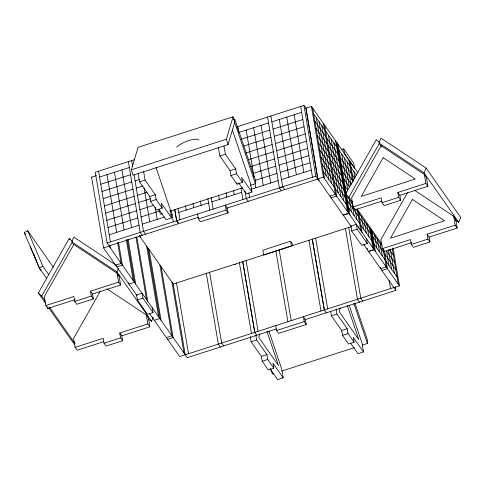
<?xml version="1.0" encoding="UTF-8"?>
<svg xmlns="http://www.w3.org/2000/svg" width="485" height="485" viewBox="0 0 485 485"><rect width="100%" height="100%" fill="white"/><g stroke="black" fill="none" stroke-linecap="round" stroke-linejoin="round"><path stroke-width="0.73" d="M233.327 119.631L234.764 119.171L234.449 121.729L255.443 183.688L250.405 185.306M255.443 183.688L255.765 181.129L234.764 119.171M362.398 345.053L367.436 343.428L367.757 340.876L354.947 303.137M131.362 169.811L138.061 147.331L233.073 116.758L234.74 122.141L228.041 144.615L133.023 175.188L131.362 169.811L226.374 139.231L233.073 116.758M259.893 333.795L258.814 337.427L278.529 365.563L266.95 331.425M340.203 307.902L339.124 311.528L358.845 339.664L347.26 305.526M424.072 172.939L426.115 168.089L380.949 138.134L378.906 142.978L424.072 172.939L458.707 222.318L460.75 217.468L426.115 168.089M153.005 317.857L151.544 321.312L116.897 271.879L118.358 268.417M45.687 303.483L38.327 292.982L69.179 238.553L72.568 241.651L41.716 296.074L45.184 301.015M100.171 291.497L73.587 338.403L75.096 347.351L77.115 350.231L103.748 341.664M352.868 204.573L345.508 194.079L376.311 139.625L379.707 142.723L348.897 197.177L352.795 202.73M427.916 186.288L425.897 183.415L397.827 192.46L399.846 195.34L427.916 186.288L426.394 177.34L424.369 174.467L381.125 145.773L351.625 197.916L353.147 206.865L355.166 209.744L381.792 201.16M407.455 192.733L380.901 239.663L382.429 248.611L384.447 251.491L411.789 242.67M46.675 278.475L39.327 267.993L24.25 232.533L27.748 230.739L53.247 267.12M39.327 267.993L42.825 266.198L48.876 274.831M30.27 246.416L39.049 267.508L40.225 269.896L41.134 269.43M91.568 177.152L96.424 175.618M139.534 181.887L145.076 180.105L155.303 194.691L156.134 199.59L162.19 208.223L156.655 210.005L150.593 201.372L149.768 196.473L139.534 181.887L138.146 173.678M219.857 156.037L225.392 154.254L235.625 168.841L236.456 173.739L242.512 182.378L236.971 184.161L230.915 175.521L230.084 170.623L219.857 156.037L218.468 147.834M149.768 196.473L155.303 194.691M230.084 170.623L235.625 168.841M150.593 201.372L156.134 199.59M230.915 175.521L236.456 173.739M341.586 149.532L343.659 148.865L353.765 163.318L354.59 168.204L344.483 153.757L343.659 148.865M162.59 213.564L160.432 214.261L158.74 209.277M169.786 211.248L242.488 187.853M156.031 167.501L170.077 208.962L171.593 217.91L166.058 219.693L158.807 209.362M232.23 129.501L250.399 183.118L251.915 192.066L246.374 193.848L238.705 182.906M246.259 198.444L282.682 186.78L284.695 189.659M358.057 173.018L311.443 106.373L305.92 108.149L317.827 178.85L323.356 177.067L336.638 196.067L331.109 197.844M91.586 177.177L103.566 247.938L109.095 246.162L185.173 354.711L179.644 356.493L149.58 313.595M329.903 196.116L335.432 194.339L348.715 213.333L343.186 215.116L348.739 213.364L387.406 268.648L381.877 270.43M115.636 265.162L121.165 263.379L117.631 242.524M116.843 266.883L122.372 265.101L118.589 242.755M120.583 285.028L119.074 276.08L117.055 273.2L73.841 244.495L44.299 296.614L45.808 305.556L73.878 296.523L74.708 301.421L76.727 304.301L93.344 298.954L92.52 294.062L90.495 291.176L118.564 282.143L120.583 285.028L92.52 294.062M353.147 206.865L381.21 197.819L382.047 202.712L384.065 205.591L400.683 200.238L399.846 195.34M45.808 305.556L47.833 308.442L75.181 299.639M74.708 301.421L91.325 296.074L93.344 298.954M382.047 202.712L398.664 197.359L400.683 200.238M290.557 241.233L262.864 250.169L263.701 255.061L291.388 246.125L290.557 241.233L292.576 244.119L292.819 245.513M173.163 284.077L351.692 226.495M137.37 299.906L142.911 298.123L153.011 312.534L147.47 314.316L137.37 299.906L136.54 295.013L142.081 293.231L142.911 298.123M351.661 230.945L357.202 229.162L367.309 243.609L361.768 245.392L351.661 230.945L350.837 226.052L356.378 224.27L357.202 229.162M154.278 320.3L159.826 318.548L147.822 247.756M75.096 347.351L103.166 338.318L103.996 343.21L106.015 346.096L122.632 340.749L121.802 335.85L119.783 332.971L147.852 323.938L149.871 326.817L121.802 335.85M382.429 248.611L410.492 239.56L411.322 244.458L413.341 247.338L429.959 241.979L429.128 237.08L427.109 234.206L455.172 225.155L457.191 228.035L429.128 237.08M103.996 343.21L120.613 337.863L122.632 340.749M411.322 244.458L427.94 239.099L429.959 241.979M166.367 337.548L171.896 335.772L159.917 265.01M363.598 244.301L393.953 287.696L399.482 285.92L386.193 266.92L380.67 268.702L380.416 267.217M167.574 339.27L173.103 337.493L161.123 266.732M139.547 235.946L173.187 283.949L185.246 354.802L393.862 287.508L395.875 290.388L326.375 312.807L324.301 309.945L312.267 239.208M276.371 328.933L256.82 335.244L254.746 332.383L242.712 261.639M304.732 319.785L326.32 312.825M276.535 330.521L304.228 321.585L306.247 324.465L278.554 333.401L276.535 330.521L275.698 325.623M251.127 341.761L256.668 339.979L266.902 354.583L267.732 359.476L273.795 368.121L268.253 369.909L262.197 361.258L261.36 356.366L251.127 341.761L250.242 336.541M331.443 315.868L336.978 314.08L347.212 328.684L348.048 333.577L354.105 342.228L348.563 344.011L342.507 335.365L341.676 330.473L331.443 315.868L330.679 311.394M261.36 356.366L266.902 354.583M341.676 330.473L347.212 328.684M262.197 361.258L267.732 359.476M342.507 335.365L348.048 333.577M273.873 373.595L272.437 374.062L270.745 369.079M281.791 371.043L354.48 347.606M268.823 331.006L281.676 368.885L283.198 377.833L277.656 379.616L269.981 368.667M349.133 305.107L361.986 342.992L363.507 351.934L357.966 353.723L350.722 343.38M236.674 126.943L304.022 105.384M134.763 159.589L95.278 172.23L107.094 243.009L109.107 245.889L198.323 217.322M99.57 177.037L129.368 167.501M238.741 132.466L268.538 122.929M271.849 121.868L301.646 112.326M100.777 184.251L130.574 174.709M241.3 139.243L269.739 130.138M273.049 129.077L302.852 119.54M101.977 191.466L131.774 181.923M135.085 180.863L139.153 179.559M243.858 146.021L270.945 137.352M274.255 136.291L304.053 126.749M103.184 198.674L132.981 189.138M136.291 188.077L143.063 185.907M245.737 153.017L272.146 144.56M275.456 143.505L305.259 133.963M104.384 205.889L134.181 196.346M137.498 195.285L146.973 192.254M248.296 159.795L273.352 151.775M276.662 150.714L306.459 141.177M105.591 213.103L135.388 203.561M138.698 202.5L150.89 198.595M250.175 166.791L274.552 158.989M277.869 157.928L307.666 148.386M106.791 220.311L136.588 210.769M139.904 209.714L153.448 205.373M253.412 173.357L275.759 166.197M279.069 165.142L308.866 155.6M107.997 227.526L137.795 217.983M141.105 216.922L160.068 210.854M255.292 180.353L276.959 173.412M280.275 172.351L310.073 162.808M109.198 234.734L139.001 225.198M142.311 224.137L164.657 216.983M170.75 215.031L172.108 214.594M178.783 212.448L208.58 202.912M211.89 201.851L241.694 192.309M251.078 189.296L278.166 180.626M281.476 179.565L311.273 170.023M107.094 243.009L246.204 198.462L248.278 201.323M226.465 208.308L317.802 179.056L315.79 176.176L279.372 187.834L267.556 117.055M198.407 218.917L226.113 210.047L228.132 212.933L200.426 221.803L198.407 218.917L197.589 214.018M256.759 335.262L187.258 357.681L185.246 354.802M234.073 264.428L235.492 264.44M414.79 190.429L453.651 216.207L455.67 219.087L457.191 228.035M454.415 218.256L455.67 219.087M455.573 220.232L458.707 222.318M116.436 265.368L73.817 237.062L71.774 241.906L116.897 271.879M117.819 275.25L119.074 276.08M106.882 288.781L146.337 314.989L148.361 317.869L149.871 326.817M148.41 319.233L151.544 321.312M345.508 194.079L348.897 197.177M382.077 245.228L380.137 243.458L356.329 209.514M38.327 292.982L41.716 296.074M74.908 344.186L72.974 342.416L48.718 307.811M381.125 145.773L381.931 146.925M379.343 143.596L380.64 145.445M313.637 113.963L324.507 129.507M325.72 131.229L336.59 146.773M339.021 150.253L349.891 165.797M351.098 167.525L356.536 175.297M314.856 121.165L325.726 136.709M326.932 138.437L337.803 153.981M340.234 157.455L351.104 172.999M352.316 174.727L354.644 178.056M316.068 128.367L326.938 143.912M328.145 145.639L339.015 161.184M341.452 164.657L352.316 180.202M317.281 135.576L328.151 151.114M329.357 152.842L340.228 168.386M342.665 171.866L350.813 183.524M318.493 142.778L329.363 158.322M330.57 160.05L341.44 175.588M343.877 179.068L349.309 186.84L344.459 158.025M319.706 149.98L330.576 165.524M331.782 167.252L342.652 182.796M345.09 186.27L347.806 190.156L341.737 154.139M389.152 249.272L393.42 255.377M320.924 157.182L331.788 172.727M333.001 174.454L343.871 189.999M357.124 208.902L381.804 244.082M394.632 262.579L386.478 250.921L388.909 265.331M322.137 164.391L333.007 179.929M334.213 181.657L345.084 197.201M347.515 200.681L358.385 216.225M359.597 217.953L370.467 233.491M372.898 236.971L383.768 252.515M384.975 254.243L395.845 269.787M323.349 171.593L334.22 187.137M335.426 188.865L346.296 204.409M348.733 207.883L359.603 223.427M360.81 225.155L371.68 240.699M374.111 244.173L384.981 259.717M386.187 261.445L397.057 276.99M317.827 178.85L351.522 227.029M362.78 301.064L360.767 298.184L348.733 227.447M279.372 187.84L281.385 190.72M359.47 302.131L357.457 299.251L345.423 228.514M251.915 192.066L241.682 177.48L242.512 182.378M363.507 351.934L353.274 337.33L354.105 342.228M178.692 223.603L176.679 220.723L174.758 209.569M178.638 223.621L176.619 220.742L174.812 209.55M171.593 217.91L161.366 203.324L162.19 208.223M283.198 377.833L272.958 363.229L273.795 368.121M145.53 234.225L143.511 231.345L134.06 174.727M223.664 345.932L221.651 343.059L209.611 272.321M142.22 235.286L140.201 232.406L128.392 161.632M220.354 347.005L218.341 344.126L206.307 273.388M139.401 235.862L140.244 237.062L140.007 235.661M103.566 247.938L137.122 295.82M72.641 243.143L73.502 244.379M69.179 238.553L70.046 239.79M24.25 232.533L25.547 234.382M49.512 307.199L75.06 343.659M311.734 106.785L311.443 106.373L323.356 177.067M337.117 143.075L336.826 142.663L348.739 213.364M358.094 226.744L359.609 228.908M40.225 269.896L40.443 270.157L40.334 269.805M27.748 230.739L42.825 266.198M34.538 255.971L35.078 257.232M35.878 259.123L36.684 261.015M33.459 253.382L34.271 255.322M353.904 303.549L367.436 343.428M226.374 139.231L228.041 144.615M306.247 324.465L305.411 319.573L303.392 316.693L304.228 321.585M453.651 216.207L455.172 225.155M424.369 174.467L425.897 183.415M427.109 234.206L427.94 239.099M397.827 192.46L398.664 197.359M393.086 247.968L399.482 285.92M392.329 248.896L398.276 284.192M390.34 249.332L394.341 273.103M395.245 286.665L395.875 290.388M388.346 249.769L391.625 269.217M384.369 250.642L387.406 268.654M389.158 280.385L390.552 288.575M383.162 248.914L386.193 266.926M380.204 243.585L382.265 255.831M377.36 238.978L379.549 251.945M374.523 234.376L376.833 248.059M371.928 231.206L375.323 251.382M370.607 228.817L374.117 249.654L368.594 251.436L374.099 249.629L370.588 228.793M369.491 227.732L372.892 247.902M366.775 223.846L368.958 236.813M364.18 220.681L366.242 232.927M366.484 238.723L367.309 243.609M367.115 248.193L367.363 249.678M353.82 171.411L354.911 177.892M361.343 216.074L363.526 229.041M350.109 161.663L353.371 181.008M358.5 211.466L362.022 232.357L360.816 230.63L357.415 210.46M348.903 159.935L352.686 182.366M347.175 161.911L351.055 184.961M355.062 208.738L356.881 219.541M351.983 202.688L354.165 215.655M349.267 198.802L351.449 211.769M338.033 144.391L346.302 193.479M346.545 194.915L349.946 215.085M336.808 142.638L348.715 213.333M335.602 140.911L347.509 211.612M333.868 142.887L343.58 200.523M331.152 139.001L340.858 196.637M328.436 135.115L338.142 192.751M324.732 125.373L336.638 196.067M323.525 123.645L335.432 194.339M321.791 125.621L331.504 183.251M319.075 121.735L328.781 179.365M316.359 117.849L326.065 175.479M312.655 108.1L324.562 178.795M318.784 179.086L319.033 180.578M336.093 308.86L336.978 314.08M315.632 238.129L327.672 308.86M312.328 239.196L324.362 309.927M308.957 240.275L320.991 311.012M279.172 249.884L291.206 320.621M275.862 250.951L287.896 321.688M236.735 182.76L236.971 184.161M246.077 260.56L258.111 331.297M224.003 146.052L225.392 154.254M255.904 335.505L256.668 339.979M242.767 261.627L254.801 332.364M239.402 262.706L251.436 333.45M176.516 282.998L188.55 353.735M171.981 282.228L183.967 352.989M143.56 171.15L145.076 180.105M149.053 249.514L161.032 320.27M146.615 246.034L158.601 316.796M152.181 307.635L153.011 312.534M152.823 317.129L153.072 318.572M136.891 237.238L147.737 301.3M135.933 237.007L146.531 299.578M146.337 314.989L147.852 323.938M128.101 239.384L135.667 284.077M127.252 239.863L134.46 282.355L128.913 284.101L128.683 282.646M126.294 239.632L133.236 280.603M117.055 273.2L118.564 282.143M109.798 244.901L110.301 247.883M119.783 332.971L120.613 337.863M90.495 291.176L91.325 296.074M47.578 306.95L47.833 308.442M317.802 179.056L305.993 108.276L303.98 105.397L315.79 176.176M300.664 106.457L312.479 177.237M294.195 114.709L303.822 172.411M286.744 117.097L296.377 174.794M279.299 119.48L288.927 177.177M270.866 116L282.682 186.78M261.088 125.312L270.715 183.009M253.637 127.694L263.264 185.397M246.186 130.083L254.013 176.964M255.098 183.451L255.819 187.78M237.759 126.597L238.614 131.732M248.847 193.048L249.569 197.377M245.016 190.993L246.204 198.462M240.966 187.98L242.894 199.523M233.521 190.369L234.243 194.697M226.071 192.751L226.792 197.08M228.132 212.933L227.313 208.035L225.295 205.149L226.113 210.047M218.62 195.14L219.341 199.462M211.169 197.522L213.097 209.065M207.859 198.583L209.787 210.12M200.408 200.966L201.129 205.294M192.963 203.354L193.685 207.683M185.512 205.737L186.234 210.066M178.062 208.126L179.99 219.663M171.387 210.266L173.309 221.809M155.164 207.107L157.207 219.365M144.1 187.853L149.756 221.748M131.702 160.571L132.696 166.531M121.917 169.883L131.55 227.58M114.472 172.266L124.099 229.969M107.021 174.655L116.649 232.351M98.594 171.169L110.404 241.948M176.77 147.21A12.404 3.577 -21.6 0 1 188.762 140.583A12.404 3.577 -21.6 0 1 198.929 140.08M383.15 157.686L361.222 196.443L415.293 179.007L383.15 157.686M412.426 199.426L390.504 238.183L444.575 220.754L412.426 199.426"/></g></svg>
